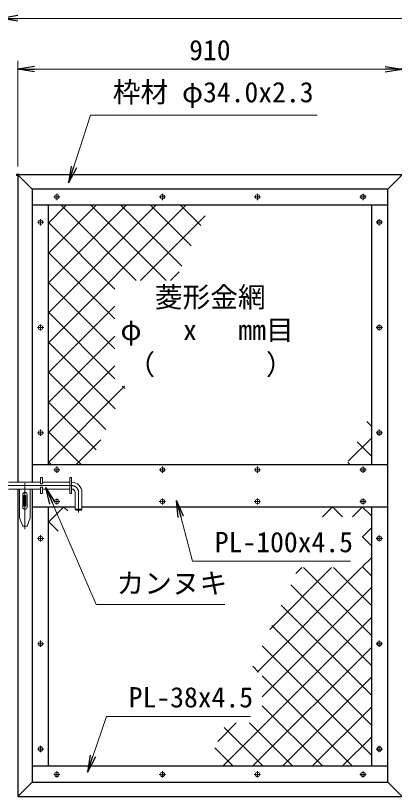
# Model space of a CAD drawing. Units: millimetres, scale not verified. Extents: x -4200 to 4200, y -2970 to 2970.
# Drawn here: x -2567 to -1670, y -509 to 1338 of the extents above; entities that cross this region are included whole.
import ezdxf
from ezdxf.enums import TextEntityAlignment as Align

# ---------------------------------------------------------------- set-up
doc = ezdxf.new("R2010")
doc.units = ezdxf.units.MM
doc.header["$LTSCALE"] = 10
doc.header["$PDMODE"] = 32
doc.header["$PDSIZE"] = 5
doc.linetypes.add('USER1', pattern=[50.8, 31.75, -6.35, 6.35, -6.35])
for name, color, linetype, lineweight in [('0-0_D-STR1', 1, 'Continuous', 25), ('0-2_D-STR3', 3, 'Continuous', 13), ('0-3_D-BMK', 2, 'USER1', 13), ('0-6_D-STR-TXT', 7, 'Continuous', 13), ('0-7_D-STR-DIM', 7, 'Continuous', 13), ('0-A_D-STR2', 7, 'Continuous', 13)]:
    doc.layers.add(name, color=color, linetype=linetype, lineweight=lineweight)
doc.layers.add('0-8_0', color=7, linetype='Continuous')
doc.layers.add('0-9_Defpoints', color=8, linetype='Continuous')
doc.styles.add('ＭＳ ゴシック', font='')
doc.styles.get('ＭＳ ゴシック').set_extended_font_data('MS Gothic')

# ---------------------------------------------------------------- blocks, each defined once
blk = doc.blocks.new('_Open')
at = {"layer": '0-8_0'}
blk.add_line((-10, 1.667), (0, 0), dxfattribs=at)
blk.add_lwpolyline([(-10, -1.667), (0, 0), (-10, 0)], dxfattribs=at)

msp = doc.modelspace()

# ---------------------------------------------------------------- linework, layer by layer
at = {"layer": '0-0_D-STR1'}
for p, q in [((-2561.8, 961.37), (-2561.8, 234.37)), ((-1651.8, 961.37), (-2561.8, 961.37)), ((-2561.8, 961.37), (-2527.8, 927.37)), ((-1651.8, 961.37), (-1685.8, 927.37)), ((-2527.8, 927.37), (-2527.8, 234.37)), ((-1685.8, 927.37), (-2527.8, 927.37)), ((-1685.8, -474.63), (-1685.8, 927.37)), ((-1685.8, 889.37), (-2527.8, 889.37)), ((-2489.8, 889.37), (-2489.8, 276.37)), ((-1723.8, 276.37), (-1723.8, 889.37)), ((-2527.8, 276.37), (-1685.8, 276.37)), ((-2561.8, 218.37), (-2561.8, -508.63)), ((-2527.8, 218.37), (-2527.8, -474.63)), ((-2527.8, 176.37), (-2425.8, 176.37)), ((-2489.8, 176.37), (-2489.8, -436.63)), ((-2409.8, 176.37), (-1685.8, 176.37)), ((-1723.8, -436.63), (-1723.8, 176.37)), ((-2527.8, -436.63), (-1685.8, -436.63)), ((-2527.8, -474.63), (-2561.8, -508.63)), ((-2527.8, -474.63), (-1685.8, -474.63)), ((-1685.8, -474.63), (-1651.8, -508.63)), ((-2561.8, -508.63), (-1651.8, -508.63))]:
    msp.add_line(p, q, dxfattribs=at)
at = {"layer": '0-2_D-STR3'}
for p, q in [((-2507.8, 230.37), (-2507.8, 245.37)), ((-2507.8, 245.37), (-2503.3, 245.37)), ((-2503.3, 230.37), (-2503.3, 245.37)), ((-2438.8, 207.37), (-2438.8, 245.37)), ((-2438.8, 245.37), (-2434.3, 245.37)), ((-2434.3, 207.37), (-2434.3, 245.37)), ((-2583.3, 234.37), (-2507.8, 234.37)), ((-2507.8, 230.37), (-2503.3, 230.37)), ((-2507.8, 207.37), (-2507.8, 222.37)), ((-2507.8, 222.37), (-2503.3, 222.37)), ((-2503.3, 234.37), (-2438.8, 234.37)), ((-2503.3, 207.37), (-2503.3, 222.37)), ((-2434.3, 234.37), (-2433.8, 234.37)), ((-2583.3, 218.37), (-2507.8, 218.37)), ((-2557.3, 218.37), (-2557.3, 150.37)), ((-2549.8, 205.37), (-2549.8, 175.37)), ((-2539.8, 205.37), (-2539.8, 175.37)), ((-2532.3, 218.37), (-2532.3, 150.37)), ((-2507.8, 207.37), (-2503.3, 207.37)), ((-2503.3, 218.37), (-2438.8, 218.37)), ((-2438.8, 207.37), (-2434.3, 207.37)), ((-2434.3, 218.37), (-2433.8, 218.37)), ((-2425.8, 210.37), (-2425.8, 170.37)), ((-2409.8, 210.37), (-2409.8, 170.37)), ((-2547.05, 202.87), (-2547.05, 177.87)), ((-2547.05, 202.87), (-2542.55, 202.87)), ((-2542.55, 202.87), (-2542.55, 177.87)), ((-2547.05, 177.87), (-2542.55, 177.87)), ((-2425.8, 170.37), (-2423.8, 168.37)), ((-2425.8, 170.37), (-2409.8, 170.37)), ((-2423.8, 168.37), (-2411.8, 168.37)), ((-2411.8, 168.37), (-2409.8, 170.37)), ((-2549.8, 130.37), (-2557.3, 150.37)), ((-2539.8, 130.37), (-2532.3, 150.37)), ((-2549.8, 130.37), (-2539.8, 130.37))]:
    msp.add_line(p, q, dxfattribs=at)
for centre in [(-2469.3, 909.37), (-2219.3, 909.37), (-1994.3, 909.37), (-1744.3, 909.37), (-2507.8, 849.37), (-1705.8, 849.37), (-2507.8, 600.37), (-1705.8, 600.37), (-2507.8, 351.37), (-1705.8, 351.37), (-2469.3, 263.87), (-2219.3, 263.87), (-1994.3, 263.87), (-1744.3, 263.87), (-2469.3, 188.87), (-2219.3, 188.87), (-1994.3, 188.87), (-1744.3, 188.87), (-2507.8, 101.37), (-1705.8, 101.37), (-2507.8, -147.63), (-1705.8, -147.63), (-2507.8, -396.63), (-1705.8, -396.63), (-2469.3, -456.63), (-2219.3, -456.63), (-1994.3, -456.63), (-1744.3, -456.63)]:
    msp.add_circle(centre, 5.25, dxfattribs=at)
for centre, radius, start, end in [((-2433.8, 210.37), 24, 0, 90), ((-2544.8, 205.37), 5, 0, 180), ((-2433.8, 210.37), 8, 0, 90), ((-2544.8, 175.37), 5, 180, 0)]:
    msp.add_arc(centre, radius, start, end, dxfattribs=at)
at = {"layer": '0-3_D-BMK'}
for p, q in [((-2461.86, 909.37), (-2476.74, 909.37)), ((-2469.3, 916.81), (-2469.3, 901.93)), ((-2211.86, 909.37), (-2226.74, 909.37)), ((-2219.3, 916.81), (-2219.3, 901.93)), ((-1986.86, 909.37), (-2001.74, 909.37)), ((-1994.3, 916.81), (-1994.3, 901.93)), ((-1736.86, 909.37), (-1751.74, 909.37)), ((-1744.3, 916.81), (-1744.3, 901.93)), ((-2507.8, 856.81), (-2507.8, 841.93)), ((-1705.8, 856.81), (-1705.8, 841.93)), ((-2500.36, 849.37), (-2515.24, 849.37)), ((-1698.36, 849.37), (-1713.24, 849.37)), ((-2515.24, 600.37), (-2500.36, 600.37)), ((-2507.8, 607.81), (-2507.8, 592.93)), ((-1713.24, 600.37), (-1698.36, 600.37)), ((-1705.8, 607.81), (-1705.8, 592.93)), ((-2515.24, 351.37), (-2500.36, 351.37)), ((-2507.8, 358.81), (-2507.8, 343.93)), ((-1713.24, 351.37), (-1698.36, 351.37)), ((-1705.8, 358.81), (-1705.8, 343.93)), ((-2461.86, 263.87), (-2476.74, 263.87)), ((-2469.3, 271.31), (-2469.3, 256.43)), ((-2211.86, 263.87), (-2226.74, 263.87)), ((-2219.3, 271.31), (-2219.3, 256.43)), ((-1986.86, 263.87), (-2001.74, 263.87)), ((-1994.3, 271.31), (-1994.3, 256.43)), ((-1736.86, 263.87), (-1751.74, 263.87)), ((-1744.3, 271.31), (-1744.3, 256.43)), ((-2661.66, 226.37), (-2433.8, 226.37)), ((-2544.8, 232.37), (-2544.8, 123.36)), ((-2417.8, 210.37), (-2417.8, 162.55)), ((-2461.86, 188.87), (-2476.74, 188.87)), ((-2469.3, 196.31), (-2469.3, 181.43)), ((-2211.86, 188.87), (-2226.74, 188.87)), ((-2219.3, 196.31), (-2219.3, 181.43)), ((-1986.86, 188.87), (-2001.74, 188.87)), ((-1994.3, 196.31), (-1994.3, 181.43)), ((-1736.86, 188.87), (-1751.74, 188.87)), ((-1744.3, 196.31), (-1744.3, 181.43)), ((-2515.24, 101.37), (-2500.36, 101.37)), ((-2507.8, 108.81), (-2507.8, 93.93)), ((-1713.24, 101.37), (-1698.36, 101.37)), ((-1705.8, 108.81), (-1705.8, 93.93)), ((-2515.24, -147.63), (-2500.36, -147.63)), ((-2507.8, -140.19), (-2507.8, -155.07)), ((-1713.24, -147.63), (-1698.36, -147.63)), ((-1705.8, -140.19), (-1705.8, -155.07)), ((-2500.36, -396.63), (-2515.24, -396.63)), ((-2507.8, -389.19), (-2507.8, -404.07)), ((-1698.36, -396.63), (-1713.24, -396.63)), ((-1705.8, -389.19), (-1705.8, -404.07)), ((-2461.86, -456.63), (-2476.74, -456.63)), ((-2469.3, -449.19), (-2469.3, -464.07)), ((-2211.86, -456.63), (-2226.74, -456.63)), ((-2219.3, -449.19), (-2219.3, -464.07)), ((-1986.86, -456.63), (-2001.74, -456.63)), ((-1994.3, -449.19), (-1994.3, -464.07)), ((-1736.86, -456.63), (-1751.74, -456.63)), ((-1744.3, -449.19), (-1744.3, -464.07))]:
    msp.add_line(p, q, dxfattribs=at)
msp.add_arc((-2433.8, 210.37), 16, 0, 90, dxfattribs=at)
at = {"layer": '0-6_D-STR-TXT'}
for points in [[(-1853.26, 1102.44), (-2389.2, 1102.44), (-2441.06, 944.15)], [(-2071.83, -55.07), (-2375.8, -55.07), (-2494.74, 219.76)], [(-1774.21, 47.66), (-2147.72, 47.66), (-2185.32, 189.52)], [(-2010.5, -319.37), (-2351.53, -319.37), (-2396.07, -449.2)]]:
    msp.add_lwpolyline(points, dxfattribs=at)
at = {"layer": '0-7_D-STR-DIM'}
for p, q in [((-2561.55, 1331.37), (-1641.55, 1331.37)), ((-2561.8, 981.37), (-2561.8, 1231.37)), ((-2521.8, 1211.37), (-1691.8, 1211.37))]:
    msp.add_line(p, q, dxfattribs=at)
at = {"layer": '0-9_Defpoints'}
msp.add_point((-2561.8, 961.37), dxfattribs=at)
at = {"layer": '0-A_D-STR2'}
for p, q in [((-2489.8, 846.35), (-2446.78, 889.37)), ((-2489.8, 775.64), (-2376.07, 889.37)), ((-2489.8, 704.93), (-2305.35, 889.37)), ((-2489.8, 634.22), (-2234.64, 889.37)), ((-2489.8, 563.5), (-2163.93, 889.37)), ((-2281.26, 711.37), (-2459.26, 889.37)), ((-2210.55, 711.37), (-2388.55, 889.37)), ((-2173.69, 745.22), (-2317.84, 889.37)), ((-2151.2, 793.44), (-2247.13, 889.37)), ((-2128.72, 841.67), (-2176.42, 889.37)), ((-2271.22, 711.37), (-2118.05, 864.54)), ((-2331.8, 691.19), (-2489.8, 849.19)), ((-2331.8, 620.48), (-2489.8, 778.48)), ((-2200.51, 711.37), (-2179.83, 732.05)), ((-2331.8, 549.77), (-2489.8, 707.77)), ((-2489.8, 492.79), (-2331.8, 650.79)), ((-2331.8, 479.06), (-2489.8, 637.06)), ((-2489.8, 422.08), (-2331.8, 580.08)), ((-2331.1, 407.65), (-2489.8, 566.35)), ((-2489.8, 351.37), (-2331.8, 509.37)), ((-2353.59, 359.43), (-2489.8, 495.64)), ((-2489.8, 280.66), (-2309.09, 461.37)), ((-2308.61, 455.88), (-2314.1, 461.37)), ((-2376.07, 311.21), (-2489.8, 424.93)), ((-1723.8, 366.04), (-1735.63, 377.87)), ((-2411.94, 276.37), (-2489.8, 354.22)), ((-2423.38, 276.37), (-2365.18, 334.57)), ((-1779.46, 283.89), (-1723.8, 339.56)), ((-1723.8, 295.33), (-1758.12, 329.65)), ((-2482.66, 276.37), (-2489.8, 283.51)), ((-1775.55, 276.37), (-1780.61, 281.43)), ((-2489.8, 139.24), (-2452.67, 176.37)), ((-2443.54, 166.54), (-2453.37, 176.37)), ((-1840.21, 152.43), (-1816.27, 176.37)), ((-1793.04, 152.43), (-1816.97, 176.37)), ((-1769.5, 152.43), (-1745.56, 176.37)), ((-1723.8, 153.9), (-1746.26, 176.37)), ((-2466.02, 118.31), (-2489.8, 142.09)), ((-1746.49, 104.73), (-1723.8, 127.42)), ((-1723.8, 83.19), (-1746.49, 105.89)), ((-2488.51, 70.09), (-2489.8, 71.38)), ((-2489.8, 68.53), (-2488.75, 69.58)), ((-1746.49, 34.02), (-1723.8, 56.71)), ((-1995.1, -214.59), (-1748.07, 32.43)), ((-1964.81, -113.59), (-1818.78, 32.43)), ((-1903.02, 18.91), (-1889.5, 32.43)), ((-1723.8, -128.94), (-1885.17, 32.43)), ((-1723.8, -58.23), (-1814.46, 32.43)), ((-1723.8, 12.48), (-1746.49, 35.18)), ((-1982.79, -272.99), (-1723.8, -14)), ((-1723.8, -199.65), (-1915.53, -7.92)), ((-1723.8, -270.36), (-1938.02, -56.14)), ((-2075.72, -436.63), (-1723.8, -84.71)), ((-1723.8, -341.07), (-1960.5, -104.36)), ((-2005.01, -436.63), (-1723.8, -155.42)), ((-1723.8, -411.78), (-1982.99, -152.59)), ((-1991.69, -214.59), (-2005.48, -200.81)), ((-1769.66, -436.63), (-1982.79, -223.5)), ((-1934.3, -436.63), (-1723.8, -226.13)), ((-1840.37, -436.63), (-1982.79, -294.21)), ((-1863.59, -436.63), (-1723.8, -296.84)), ((-2088.37, -378.57), (-2044.39, -334.59)), ((-1981.79, -436.63), (-2072.94, -345.48)), ((-1911.08, -436.63), (-2013.12, -334.59)), ((-1792.88, -436.63), (-1723.8, -367.55)), ((-2052.5, -436.63), (-2095.43, -393.7))]:
    msp.add_line(p, q, dxfattribs=at)

# ---------------------------------------------------------------- block references
at = {"layer": '0-6_D-STR-TXT', "xscale": 4, "yscale": 4}
for p, rotation in [((-2441.69, 942.25), 251.85931), ((-2495.54, 221.6), 113.40164), ((-2185.84, 191.45), 104.84646), ((-2396.72, -451.09), 251.06303)]:
    msp.add_blockref('_Open', p, dxfattribs=dict(at, rotation=rotation))
at = {"layer": '0-7_D-STR-DIM', "xscale": 4, "yscale": 4, "rotation": 180}
for p in [(-2601.55, 1331.37), (-2561.8, 1211.37)]:
    msp.add_blockref('_Open', p, dxfattribs=at)
at = {"layer": '0-7_D-STR-DIM', "xscale": 4, "yscale": 4}
msp.add_blockref('_Open', (-1651.8, 1211.37), dxfattribs=at)

# ---------------------------------------------------------------- texts
at = {"layer": '0-6_D-STR-TXT', "style": 'ＭＳ ゴシック'}
for s, p in [('枠材 φ34.0x2.3', (-2336.76, 1118.58)), ('菱形金網', (-2237.25, 633.77)), ('φ\u3000 x\u3000 mm目', (-2318.46, 556.18)), ('（\u3000\u3000\u3000\u3000）', (-2302.22, 474.53)), ('PL-100x4.5', (-2095.27, 54.41)), ('カンヌキ', (-2327.92, -42.99)), ('PL-38x4.5', (-2299.08, -312.62))]:
    msp.add_text(s, height=48.09, dxfattribs=at).set_placement(p, align=Align.BOTTOM_LEFT)
at = {"layer": '0-7_D-STR-DIM', "style": 'ＭＳ ゴシック'}
msp.add_text('910', height=48.09, dxfattribs=at).set_placement((-2155.92, 1218.12), align=Align.BOTTOM_LEFT)

doc.saveas('drawing.dxf')
